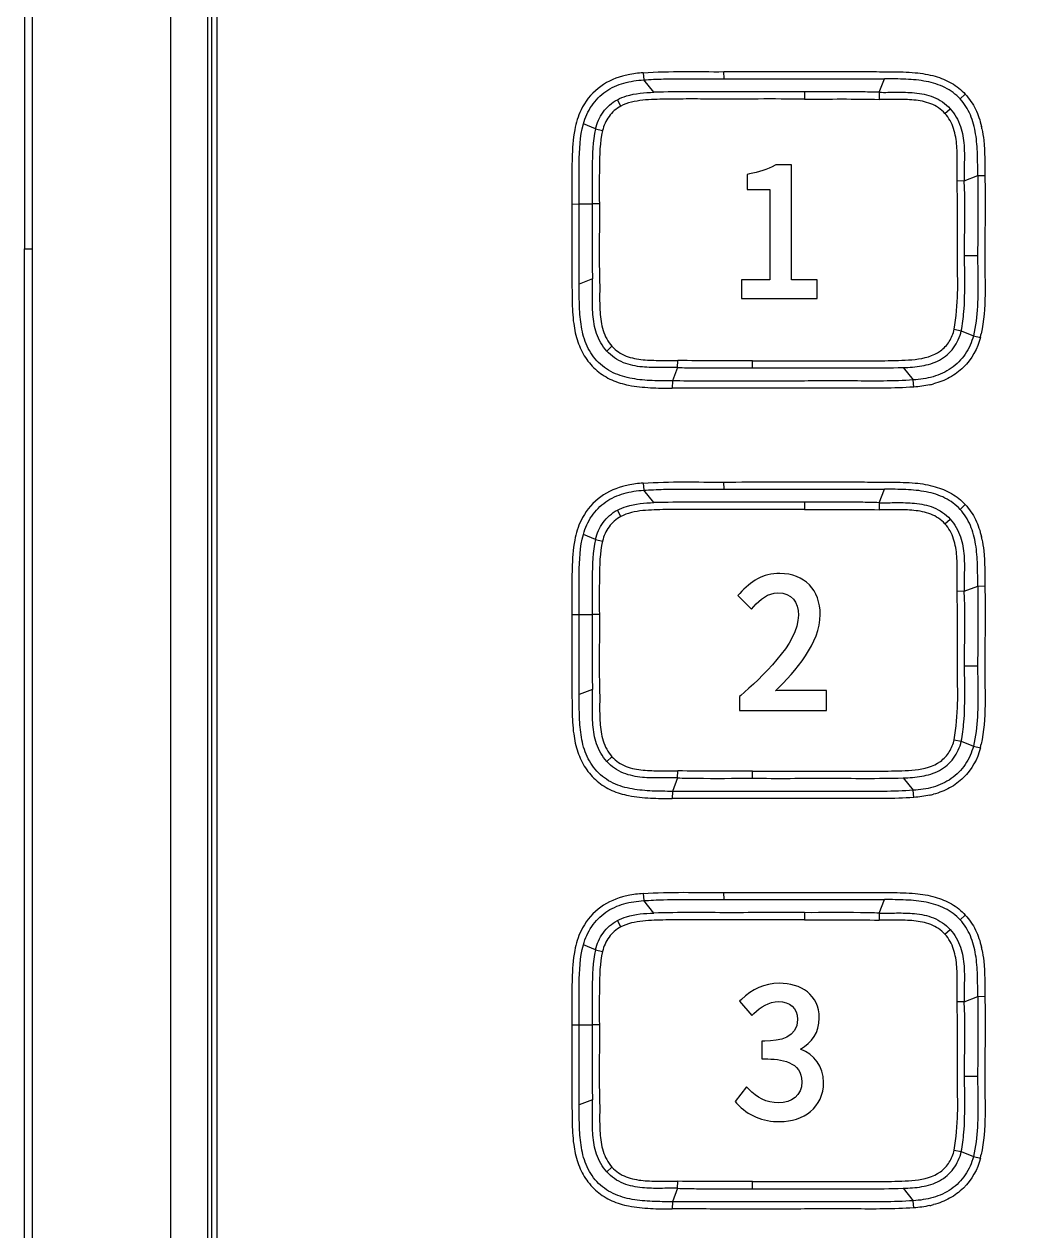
# Model space of a CAD drawing. Header units: millimetres. Extents: x 4086 to 8300, y 123 to 1549.
# Drawn here: x 6763.6 to 6800.09, y 998.39 to 1042.2 of the extents above; entities that cross this region are included whole.
import ezdxf

# ---------------------------------------------------------------- set-up
doc = ezdxf.new("R2010")
doc.units = ezdxf.units.MM
doc.layers.add('00_COMPONENTS', color=7, linetype='Continuous')
doc.layers.add('layer 4', color=7, linetype='Continuous')

msp = doc.modelspace()

# ---------------------------------------------------------------- linework, layer by layer
at = {"layer": '00_COMPONENTS', "color": 7, "linetype": 'Continuous'}
for p, q in [((6770.254, 1073.391), (6770.254, 994.686)), ((6770.404, 994.686), (6770.404, 1073.391)), ((6770.604, 994.686), (6770.604, 1073.391)), ((6763.604, 1034.038), (6763.904, 1034.038))]:
    msp.add_line(p, q, dxfattribs=at)
at = {"layer": '00_COMPONENTS', "linetype": 'Continuous'}
for p, q in [((6786.059, 1040.436), (6786.077, 1040.177)), ((6786.448, 1039.727), (6786.077, 1040.177)), ((6788.992, 1040.215), (6788.991, 1040.475)), ((6794.628, 1039.726), (6794.818, 1040.215)), ((6791.909, 1039.741), (6791.908, 1039.481)), ((6794.628, 1039.726), (6794.622, 1039.47)), ((6785.244, 1039.221), (6785.121, 1039.456)), ((6797.746, 1039.655), (6797.559, 1039.483)), ((6797.01, 1038.957), (6797.2, 1039.127)), ((6784.33, 1038.394), (6783.889, 1038.575)), ((6784.33, 1038.394), (6784.585, 1038.334)), ((6797.711, 1036.509), (6798.201, 1036.7)), ((6798.201, 1036.7), (6798.458, 1036.704)), ((6797.711, 1036.509), (6797.455, 1036.501)), ((6783.472, 1035.67), (6783.732, 1035.671)), ((6783.732, 1035.671), (6784.207, 1035.672)), ((6784.468, 1035.672), (6784.207, 1035.672)), ((6798.195, 1033.79), (6797.721, 1033.789)), ((6784.219, 1032.948), (6783.734, 1032.759)), ((6797.343, 1031.12), (6797.6, 1031.067)), ((6797.6, 1031.067), (6798.04, 1030.886)), ((6784.927, 1030.503), (6784.737, 1030.333)), ((6798.04, 1030.886), (6798.294, 1030.825)), ((6787.308, 1029.734), (6787.118, 1029.245)), ((6787.308, 1029.734), (6787.315, 1029.991)), ((6790.027, 1029.719), (6790.028, 1029.979)), ((6795.488, 1029.733), (6795.859, 1029.284)), ((6787.118, 1029.245), (6787.116, 1028.987)), ((6795.877, 1029.024), (6795.859, 1029.284)), ((6786.059, 1025.536), (6786.077, 1025.277)), ((6786.448, 1024.827), (6786.077, 1025.277)), ((6788.992, 1025.315), (6788.991, 1025.575)), ((6794.628, 1024.826), (6794.818, 1025.315)), ((6791.909, 1024.841), (6791.908, 1024.581)), ((6794.628, 1024.826), (6794.622, 1024.57)), ((6785.244, 1024.321), (6785.121, 1024.556)), ((6797.746, 1024.755), (6797.559, 1024.583)), ((6797.01, 1024.057), (6797.2, 1024.227)), ((6784.33, 1023.494), (6783.889, 1023.675)), ((6784.33, 1023.494), (6784.585, 1023.434)), ((6797.711, 1021.609), (6798.201, 1021.8)), ((6798.201, 1021.8), (6798.458, 1021.804)), ((6797.711, 1021.609), (6797.455, 1021.601)), ((6783.472, 1020.77), (6783.732, 1020.771)), ((6783.732, 1020.771), (6784.207, 1020.772)), ((6784.468, 1020.772), (6784.207, 1020.772)), ((6798.195, 1018.89), (6797.721, 1018.889)), ((6784.219, 1018.048), (6783.734, 1017.858)), ((6797.343, 1016.22), (6797.6, 1016.167)), ((6797.6, 1016.167), (6798.04, 1015.986)), ((6784.927, 1015.603), (6784.737, 1015.433)), ((6798.04, 1015.986), (6798.294, 1015.925)), ((6787.308, 1014.834), (6787.118, 1014.345)), ((6787.308, 1014.834), (6787.315, 1015.09)), ((6790.027, 1014.819), (6790.028, 1015.079)), ((6795.488, 1014.833), (6795.859, 1014.384)), ((6787.118, 1014.345), (6787.116, 1014.087)), ((6795.877, 1014.124), (6795.859, 1014.384)), ((6786.059, 1010.636), (6786.077, 1010.377)), ((6786.448, 1009.927), (6786.077, 1010.377)), ((6788.992, 1010.415), (6788.991, 1010.675)), ((6794.628, 1009.926), (6794.818, 1010.415)), ((6791.909, 1009.941), (6791.908, 1009.681)), ((6794.628, 1009.926), (6794.622, 1009.67)), ((6785.244, 1009.421), (6785.121, 1009.656)), ((6797.746, 1009.855), (6797.559, 1009.683)), ((6797.01, 1009.157), (6797.2, 1009.327)), ((6784.33, 1008.594), (6783.889, 1008.775)), ((6784.33, 1008.594), (6784.585, 1008.534)), ((6797.711, 1006.709), (6798.201, 1006.9)), ((6798.201, 1006.9), (6798.458, 1006.904)), ((6797.711, 1006.709), (6797.455, 1006.701)), ((6783.472, 1005.87), (6783.732, 1005.871)), ((6783.732, 1005.871), (6784.207, 1005.872)), ((6784.468, 1005.872), (6784.207, 1005.872)), ((6798.195, 1003.99), (6797.721, 1003.989)), ((6784.219, 1003.148), (6783.734, 1002.958)), ((6797.343, 1001.32), (6797.6, 1001.267)), ((6797.6, 1001.267), (6798.04, 1001.086)), ((6784.927, 1000.703), (6784.737, 1000.533)), ((6798.04, 1001.086), (6798.294, 1001.025)), ((6787.308, 999.934), (6787.118, 999.445)), ((6787.308, 999.934), (6787.315, 1000.19)), ((6790.027, 999.919), (6790.028, 1000.179)), ((6795.488, 999.933), (6795.859, 999.483)), ((6787.118, 999.445), (6787.116, 999.187)), ((6795.877, 999.224), (6795.859, 999.483))]:
    msp.add_line(p, q, dxfattribs=at)
for centre, radius, start, end in [((6786.172, 1037.223), 3.208, 101.8798, 105.5948), ((6794.846, 1037.678), 3.581, 11.7109, 13.0723), ((6793.545, 1031.978), 4.887, 346.3556, 347.948), ((6795.765, 1032.237), 3.207, 282.4688, 285.0193), ((6786.172, 1022.323), 3.208, 101.8797, 105.5948), ((6794.846, 1022.778), 3.581, 11.7109, 13.0729), ((6793.545, 1017.078), 4.887, 346.3556, 347.9484), ((6795.765, 1017.337), 3.207, 282.4689, 285.0193), ((6786.172, 1007.423), 3.208, 101.8796, 105.5948), ((6794.846, 1007.878), 3.581, 11.7109, 13.0734), ((6793.545, 1002.178), 4.887, 346.3556, 347.9488), ((6795.765, 1002.437), 3.207, 282.469, 285.0193)]:
    msp.add_arc(centre, radius, start, end, dxfattribs=at)
at = {"layer": '00_COMPONENTS', "color": 7, "linetype": 'Continuous'}
for points, knots in [([(6896.534, 1108.165), (6892.435, 1108.165), (6884.238, 1108.165), (6871.943, 1108.165), (6859.647, 1108.165), (6847.352, 1108.165), (6835.056, 1108.165), (6824.81, 1108.165), (6816.613, 1108.165), (6810.465, 1108.165), (6804.317, 1108.164), (6798.171, 1108.165), (6792.02, 1108.161), (6786.898, 1108.153), (6782.805, 1108.082), (6779.737, 1107.911), (6776.694, 1107.469), (6773.751, 1106.452), (6771.78, 1104.717), (6770.687, 1102.984), (6769.89, 1101.088), (6769.318, 1098.576), (6769.05, 1095.513), (6768.976, 1092.443), (6768.943, 1089.371), (6768.919, 1086.296), (6768.904, 1082.193), (6768.904, 1077.068), (6768.904, 1068.872), (6768.904, 1058.629), (6768.904, 1046.334), (6768.904, 1034.038), (6768.904, 1021.743), (6768.904, 1009.448), (6768.904, 999.206), (6768.904, 991.007), (6768.904, 985.882), (6768.919, 981.779), (6768.944, 978.707), (6768.976, 975.635), (6769.051, 972.564), (6769.318, 969.496), (6770.002, 966.488), (6771.385, 963.696), (6773.753, 961.632), (6776.68, 960.609), (6779.725, 960.166), (6782.802, 959.995), (6786.901, 959.924), (6792.022, 959.916), (6798.17, 959.911), (6804.317, 959.912), (6810.465, 959.912), (6816.613, 959.912), (6824.81, 959.912), (6835.056, 959.912), (6847.352, 959.912), (6859.647, 959.912), (6871.943, 959.912), (6884.238, 959.912), (6892.435, 959.912), (6896.534, 959.912)], [0, 0, 0, 0, 0.031258, 0.062515, 0.093773, 0.12503, 0.156288, 0.187546, 0.203174, 0.218804, 0.234431, 0.250064, 0.265681, 0.281339, 0.289127, 0.296905, 0.304752, 0.31255, 0.3203, 0.3242, 0.328112, 0.335929, 0.343723, 0.351535, 0.359344, 0.367155, 0.374992, 0.390635, 0.406242, 0.437497, 0.468755, 0.500012, 0.53127, 0.562527, 0.593784, 0.609382, 0.625053, 0.632872, 0.640675, 0.648485, 0.656303, 0.664103, 0.671927, 0.679731, 0.68745, 0.6952, 0.703045, 0.71088, 0.718683, 0.734311, 0.749937, 0.765568, 0.781197, 0.796825, 0.812455, 0.843712, 0.87497, 0.906227, 0.937485, 0.968742, 1, 1, 1, 1]), ([(6763.904, 1034.038), (6763.905, 1042.562), (6763.902, 1059.61), (6763.902, 1076.658), (6763.927, 1085.182)], [0, 0, 0, 0, 0.5, 1, 1, 1, 1]), ([(6774.717, 955.565), (6773.056, 956.047), (6770.638, 957.162), (6768.008, 959.445), (6766.391, 961.505), (6765.169, 963.821), (6764.125, 967.147), (6763.769, 970.624), (6763.666, 974.093), (6763.619, 977.568), (6763.604, 981.912), (6763.601, 987.125), (6763.602, 992.337), (6763.605, 997.55), (6763.605, 1004.5), (6763.603, 1013.188), (6763.604, 1023.613), (6763.604, 1030.563), (6763.604, 1034.038)], [0, 0, 0, 0, 0.06224, 0.09343, 0.124699, 0.155925, 0.187143, 0.249597, 0.280851, 0.31213, 0.374666, 0.437194, 0.499725, 0.562259, 0.624795, 0.749868, 0.874937, 1, 1, 1, 1]), ([(6775.137, 955.947), (6773.468, 956.386), (6771.023, 957.437), (6768.37, 959.687), (6766.77, 961.758), (6765.597, 964.092), (6764.84, 966.587), (6764.38, 969.147), (6764.043, 972.595), (6763.935, 976.924), (6763.91, 982.115), (6763.906, 987.308), (6763.902, 994.231), (6763.905, 1002.885), (6763.905, 1013.269), (6763.904, 1023.654), (6763.903, 1030.577), (6763.904, 1034.038)], [0, 0, 0, 0, 0.062334, 0.093591, 0.124871, 0.156145, 0.187414, 0.218687, 0.249947, 0.312451, 0.374955, 0.437459, 0.499964, 0.624973, 0.749982, 0.874991, 1, 1, 1, 1])]:
    msp.add_open_spline(points, degree=3, knots=knots, dxfattribs=at)
msp.add_open_spline([(6763.612, 1085.361), (6763.596, 1068.254), (6763.605, 1051.146), (6763.604, 1034.038)], degree=3, dxfattribs=at)
at = {"layer": '00_COMPONENTS', "linetype": 'Continuous'}
for points, knots in [([(6785.31, 1040.312), (6784.99, 1040.223), (6784.37, 1039.929), (6783.948, 1039.382), (6783.804, 1039.083)], [0, 0, 0, 0, 0.500066, 1, 1, 1, 1]), ([(6783.889, 1038.575), (6783.952, 1038.809), (6784.155, 1039.261), (6784.674, 1039.793), (6785.351, 1040.094), (6785.835, 1040.163), (6786.077, 1040.177)], [0, 0, 0, 0, 0.250046, 0.4998, 0.749689, 1, 1, 1, 1]), ([(6786.077, 1040.177), (6786.317, 1040.194), (6787.289, 1040.237), (6788.261, 1040.209), (6788.992, 1040.215)], [0, 0, 0, 0, 0.247573, 1, 1, 1, 1]), ([(6788.991, 1040.475), (6789.569, 1040.478), (6790.726, 1040.478), (6792.172, 1040.477), (6793.329, 1040.478), (6794.196, 1040.478), (6795.063, 1040.471), (6795.642, 1040.464), (6795.93, 1040.438)], [0, 0, 0, 0, 0.250046, 0.500085, 0.625098, 0.750112, 0.87506, 1, 1, 1, 1]), ([(6788.992, 1040.215), (6789.963, 1040.22), (6791.905, 1040.214), (6793.847, 1040.22), (6794.818, 1040.215)], [0, 0, 0, 0, 0.500083, 1, 1, 1, 1]), ([(6797.559, 1039.483), (6797.406, 1039.654), (6797.016, 1039.934), (6796.325, 1040.145), (6795.582, 1040.212), (6795.076, 1040.214), (6794.818, 1040.215)], [0, 0, 0, 0, 0.235807, 0.479624, 0.734548, 1, 1, 1, 1]), ([(6796.655, 1040.306), (6796.86, 1040.246), (6797.261, 1040.085), (6797.604, 1039.815), (6797.746, 1039.655)], [0, 0, 0, 0, 0.500158, 1, 1, 1, 1]), ([(6785.121, 1039.456), (6785.228, 1039.511), (6785.652, 1039.681), (6786.114, 1039.717), (6786.448, 1039.727)], [0, 0, 0, 0, 0.263795, 1, 1, 1, 1]), ([(6791.909, 1039.741), (6791.455, 1039.742), (6790.547, 1039.743), (6789.185, 1039.739), (6787.818, 1039.744), (6786.906, 1039.742), (6786.448, 1039.727)], [0, 0, 0, 0, 0.249318, 0.498716, 0.74843, 1, 1, 1, 1]), ([(6794.628, 1039.726), (6794.4, 1039.733), (6793.494, 1039.75), (6792.588, 1039.739), (6791.909, 1039.741)], [0, 0, 0, 0, 0.250955, 1, 1, 1, 1]), ([(6794.628, 1039.726), (6794.836, 1039.721), (6795.262, 1039.734), (6795.922, 1039.724), (6796.617, 1039.593), (6797.037, 1039.314), (6797.2, 1039.127)], [0, 0, 0, 0, 0.229192, 0.469951, 0.726671, 1, 1, 1, 1]), ([(6784.33, 1038.394), (6784.382, 1038.611), (6784.571, 1039.035), (6784.921, 1039.347), (6785.121, 1039.456)], [0, 0, 0, 0, 0.494632, 1, 1, 1, 1]), ([(6791.908, 1039.481), (6791.35, 1039.482), (6790.233, 1039.484), (6788.837, 1039.478), (6787.718, 1039.485), (6787.019, 1039.479), (6786.46, 1039.466), (6785.908, 1039.438), (6785.489, 1039.349), (6785.244, 1039.221)], [0, 0, 0, 0, 0.250132, 0.500506, 0.625898, 0.751283, 0.813978, 0.876227, 1, 1, 1, 1]), ([(6797.01, 1038.957), (6796.873, 1039.114), (6796.505, 1039.351), (6795.881, 1039.46), (6795.252, 1039.472), (6794.832, 1039.464), (6794.622, 1039.47)], [0, 0, 0, 0, 0.248543, 0.498563, 0.74916, 1, 1, 1, 1]), ([(6798.201, 1036.7), (6798.197, 1036.958), (6798.198, 1037.464), (6798.147, 1038.208), (6797.968, 1038.907), (6797.716, 1039.316), (6797.559, 1039.483)], [0, 0, 0, 0, 0.265185, 0.519751, 0.763747, 1, 1, 1, 1]), ([(6797.746, 1039.655), (6797.897, 1039.495), (6798.145, 1039.123), (6798.284, 1038.702), (6798.334, 1038.488)], [0, 0, 0, 0, 0.499729, 1, 1, 1, 1]), ([(6785.244, 1039.221), (6785.077, 1039.134), (6784.786, 1038.872), (6784.627, 1038.518), (6784.585, 1038.334)], [0, 0, 0, 0, 0.499196, 1, 1, 1, 1]), ([(6797.455, 1036.501), (6797.448, 1036.714), (6797.456, 1037.14), (6797.453, 1037.778), (6797.361, 1038.414), (6797.152, 1038.801), (6797.01, 1038.957)], [0, 0, 0, 0, 0.250634, 0.501106, 0.75111, 1, 1, 1, 1]), ([(6797.2, 1039.127), (6797.366, 1038.945), (6797.608, 1038.51), (6797.751, 1037.603), (6797.697, 1036.939), (6797.711, 1036.509)], [0, 0, 0, 0, 0.271118, 0.527696, 1, 1, 1, 1]), ([(6783.732, 1035.671), (6783.731, 1036.167), (6783.725, 1037.133), (6783.764, 1038.117), (6783.889, 1038.575)], [0, 0, 0, 0, 0.510588, 1, 1, 1, 1]), ([(6784.33, 1038.394), (6784.228, 1037.942), (6784.202, 1037.024), (6784.206, 1036.118), (6784.207, 1035.672)], [0, 0, 0, 0, 0.509358, 1, 1, 1, 1]), ([(6798.353, 1038.405), (6798.381, 1038.266), (6798.464, 1037.701), (6798.45, 1037.131), (6798.458, 1036.704)], [0, 0, 0, 0, 0.250157, 1, 1, 1, 1]), ([(6784.585, 1038.334), (6784.485, 1037.902), (6784.464, 1037.003), (6784.466, 1036.117), (6784.468, 1035.672)], [0, 0, 0, 0, 0.499528, 1, 1, 1, 1]), ([(6783.48, 1037.331), (6783.472, 1037.054), (6783.469, 1036.501), (6783.469, 1035.947), (6783.472, 1035.67)], [0, 0, 0, 0, 0.499969, 1, 1, 1, 1]), ([(6798.201, 1036.7), (6798.204, 1036.458), (6798.209, 1035.488), (6798.198, 1034.518), (6798.195, 1033.79)], [0, 0, 0, 0, 0.249348, 1, 1, 1, 1]), ([(6798.458, 1036.704), (6798.466, 1036.223), (6798.466, 1035.501), (6798.461, 1034.538), (6798.453, 1033.817), (6798.461, 1033.098), (6798.473, 1032.144), (6798.424, 1031.424), (6798.324, 1030.957)], [0, 0, 0, 0, 0.251029, 0.376547, 0.502076, 0.626684, 0.751243, 1, 1, 1, 1]), ([(6797.343, 1031.12), (6797.415, 1031.563), (6797.48, 1032.236), (6797.47, 1033.134), (6797.455, 1034.032), (6797.471, 1035.154), (6797.459, 1036.052), (6797.455, 1036.501)], [0, 0, 0, 0, 0.249944, 0.374942, 0.499986, 0.749989, 1, 1, 1, 1]), ([(6797.721, 1033.789), (6797.721, 1034.014), (6797.727, 1034.921), (6797.737, 1035.828), (6797.711, 1036.509)], [0, 0, 0, 0, 0.248637, 1, 1, 1, 1]), ([(6783.472, 1035.67), (6783.472, 1035.38), (6783.475, 1034.216), (6783.464, 1033.053), (6783.482, 1032.18)], [0, 0, 0, 0, 0.250005, 1, 1, 1, 1]), ([(6783.734, 1032.759), (6783.728, 1033.243), (6783.733, 1034.214), (6783.733, 1035.185), (6783.732, 1035.671)], [0, 0, 0, 0, 0.498945, 1, 1, 1, 1]), ([(6784.207, 1035.672), (6784.208, 1035.22), (6784.21, 1034.541), (6784.202, 1033.633), (6784.212, 1033.177), (6784.219, 1032.948)], [0, 0, 0, 0, 0.497996, 0.747895, 1, 1, 1, 1]), ([(6784.468, 1035.672), (6784.468, 1035.239), (6784.469, 1034.588), (6784.464, 1033.721), (6784.469, 1033.177), (6784.483, 1032.739), (6784.478, 1032.295), (6784.478, 1031.739), (6784.565, 1031.074), (6784.779, 1030.667), (6784.927, 1030.503)], [0, 0, 0, 0, 0.247168, 0.370755, 0.494344, 0.557186, 0.620652, 0.747468, 0.87406, 1, 1, 1, 1]), ([(6797.6, 1031.067), (6797.645, 1031.296), (6797.764, 1032.2), (6797.722, 1033.112), (6797.721, 1033.789)], [0, 0, 0, 0, 0.256256, 1, 1, 1, 1]), ([(6798.195, 1033.79), (6798.194, 1033.54), (6798.209, 1032.573), (6798.214, 1031.585), (6798.04, 1030.886)], [0, 0, 0, 0, 0.257349, 1, 1, 1, 1]), ([(6787.118, 1029.245), (6786.875, 1029.246), (6786.388, 1029.248), (6785.66, 1029.309), (6784.948, 1029.506), (6784.34, 1029.945), (6783.953, 1030.583), (6783.782, 1031.299), (6783.738, 1032.029), (6783.737, 1032.515), (6783.734, 1032.759)], [0, 0, 0, 0, 0.12503, 0.250048, 0.375049, 0.499992, 0.624947, 0.749944, 0.874975, 1, 1, 1, 1]), ([(6784.737, 1030.333), (6784.571, 1030.515), (6784.33, 1030.949), (6784.218, 1031.646), (6784.215, 1032.309), (6784.226, 1032.739), (6784.219, 1032.948)], [0, 0, 0, 0, 0.270836, 0.527317, 0.769329, 1, 1, 1, 1]), ([(6790.028, 1029.979), (6790.356, 1029.979), (6791.011, 1029.978), (6791.994, 1029.978), (6792.979, 1029.982), (6793.964, 1029.976), (6794.785, 1029.978), (6795.442, 1029.993), (6796.085, 1030.024), (6796.748, 1030.185), (6797.19, 1030.666), (6797.311, 1030.965), (6797.343, 1031.12)], [0, 0, 0, 0, 0.125838, 0.251673, 0.377576, 0.503746, 0.629905, 0.692995, 0.755636, 0.878906, 0.939425, 1, 1, 1, 1]), ([(6795.488, 1029.733), (6795.715, 1029.74), (6796.167, 1029.768), (6796.833, 1029.96), (6797.364, 1030.418), (6797.552, 1030.846), (6797.6, 1031.067)], [0, 0, 0, 0, 0.250549, 0.500728, 0.750234, 1, 1, 1, 1]), ([(6783.688, 1030.667), (6783.756, 1030.467), (6783.939, 1030.078), (6784.365, 1029.594), (6784.913, 1029.255), (6785.324, 1029.134), (6785.532, 1029.092)], [0, 0, 0, 0, 0.250017, 0.49998, 0.749944, 1, 1, 1, 1]), ([(6784.927, 1030.503), (6785.064, 1030.346), (6785.431, 1030.109), (6786.056, 1030), (6786.685, 1029.988), (6787.105, 1029.996), (6787.315, 1029.991)], [0, 0, 0, 0, 0.248531, 0.498556, 0.749156, 1, 1, 1, 1]), ([(6798.04, 1030.886), (6797.984, 1030.651), (6797.781, 1030.198), (6797.262, 1029.668), (6796.585, 1029.366), (6796.101, 1029.297), (6795.859, 1029.284)], [0, 0, 0, 0, 0.249979, 0.499742, 0.749665, 1, 1, 1, 1]), ([(6798.294, 1030.825), (6798.197, 1030.423), (6797.869, 1029.844), (6797.194, 1029.345), (6796.798, 1029.194), (6796.596, 1029.14)], [0, 0, 0, 0, 0.497575, 0.748657, 1, 1, 1, 1]), ([(6787.308, 1029.734), (6787.1, 1029.739), (6786.674, 1029.726), (6786.014, 1029.736), (6785.319, 1029.867), (6784.899, 1030.146), (6784.737, 1030.333)], [0, 0, 0, 0, 0.229171, 0.469893, 0.72658, 1, 1, 1, 1]), ([(6787.308, 1029.734), (6787.536, 1029.727), (6788.442, 1029.71), (6789.348, 1029.721), (6790.027, 1029.719)], [0, 0, 0, 0, 0.250944, 1, 1, 1, 1]), ([(6790.027, 1029.719), (6790.481, 1029.719), (6791.389, 1029.717), (6792.751, 1029.721), (6794.118, 1029.716), (6795.03, 1029.718), (6795.488, 1029.733)], [0, 0, 0, 0, 0.249315, 0.498717, 0.748433, 1, 1, 1, 1]), ([(6795.859, 1029.284), (6795.139, 1029.231), (6793.685, 1029.252), (6791.502, 1029.24), (6789.31, 1029.244), (6787.848, 1029.242), (6787.118, 1029.245)], [0, 0, 0, 0, 0.247593, 0.498354, 0.749333, 1, 1, 1, 1]), ([(6785.532, 1029.092), (6785.792, 1029.04), (6786.321, 1028.992), (6786.851, 1028.982), (6787.116, 1028.987)], [0, 0, 0, 0, 0.499985, 1, 1, 1, 1]), ([(6795.877, 1029.024), (6795.151, 1028.973), (6793.691, 1028.989), (6791.502, 1028.979), (6789.309, 1028.983), (6787.847, 1028.981), (6787.116, 1028.987)], [0, 0, 0, 0, 0.249272, 0.499277, 0.749641, 1, 1, 1, 1]), ([(6785.31, 1025.412), (6784.99, 1025.323), (6784.37, 1025.029), (6783.948, 1024.482), (6783.804, 1024.183)], [0, 0, 0, 0, 0.500066, 1, 1, 1, 1]), ([(6783.889, 1023.675), (6783.952, 1023.909), (6784.155, 1024.36), (6784.674, 1024.893), (6785.351, 1025.194), (6785.835, 1025.263), (6786.077, 1025.277)], [0, 0, 0, 0, 0.250046, 0.4998, 0.749689, 1, 1, 1, 1]), ([(6786.077, 1025.277), (6786.317, 1025.294), (6787.289, 1025.337), (6788.261, 1025.309), (6788.992, 1025.315)], [0, 0, 0, 0, 0.247573, 1, 1, 1, 1]), ([(6788.991, 1025.575), (6789.569, 1025.578), (6790.726, 1025.578), (6792.172, 1025.577), (6793.329, 1025.578), (6794.196, 1025.578), (6795.063, 1025.571), (6795.642, 1025.564), (6795.93, 1025.538)], [0, 0, 0, 0, 0.250046, 0.500085, 0.625098, 0.750112, 0.87506, 1, 1, 1, 1]), ([(6788.992, 1025.315), (6789.963, 1025.32), (6791.905, 1025.314), (6793.847, 1025.32), (6794.818, 1025.315)], [0, 0, 0, 0, 0.500083, 1, 1, 1, 1]), ([(6797.559, 1024.583), (6797.406, 1024.754), (6797.016, 1025.034), (6796.325, 1025.245), (6795.582, 1025.312), (6795.076, 1025.314), (6794.818, 1025.315)], [0, 0, 0, 0, 0.235807, 0.479624, 0.734548, 1, 1, 1, 1]), ([(6796.655, 1025.406), (6796.86, 1025.346), (6797.261, 1025.185), (6797.604, 1024.915), (6797.746, 1024.755)], [0, 0, 0, 0, 0.500158, 1, 1, 1, 1]), ([(6785.121, 1024.556), (6785.228, 1024.611), (6785.652, 1024.781), (6786.114, 1024.817), (6786.448, 1024.827)], [0, 0, 0, 0, 0.263795, 1, 1, 1, 1]), ([(6791.909, 1024.841), (6791.455, 1024.842), (6790.547, 1024.843), (6789.185, 1024.839), (6787.818, 1024.844), (6786.906, 1024.842), (6786.448, 1024.827)], [0, 0, 0, 0, 0.249318, 0.498716, 0.74843, 1, 1, 1, 1]), ([(6794.628, 1024.826), (6794.4, 1024.833), (6793.494, 1024.85), (6792.588, 1024.839), (6791.909, 1024.841)], [0, 0, 0, 0, 0.250955, 1, 1, 1, 1]), ([(6794.628, 1024.826), (6794.836, 1024.821), (6795.262, 1024.834), (6795.922, 1024.824), (6796.617, 1024.693), (6797.037, 1024.414), (6797.2, 1024.227)], [0, 0, 0, 0, 0.229192, 0.469951, 0.726671, 1, 1, 1, 1]), ([(6784.33, 1023.494), (6784.382, 1023.711), (6784.571, 1024.134), (6784.921, 1024.447), (6785.121, 1024.556)], [0, 0, 0, 0, 0.494632, 1, 1, 1, 1]), ([(6791.908, 1024.581), (6791.35, 1024.582), (6790.233, 1024.584), (6788.837, 1024.578), (6787.718, 1024.585), (6787.019, 1024.579), (6786.46, 1024.566), (6785.908, 1024.538), (6785.489, 1024.449), (6785.244, 1024.321)], [0, 0, 0, 0, 0.250132, 0.500506, 0.625898, 0.751283, 0.813978, 0.876227, 1, 1, 1, 1]), ([(6797.01, 1024.057), (6796.873, 1024.214), (6796.505, 1024.451), (6795.881, 1024.56), (6795.252, 1024.572), (6794.832, 1024.564), (6794.622, 1024.57)], [0, 0, 0, 0, 0.248543, 0.498563, 0.74916, 1, 1, 1, 1]), ([(6798.201, 1021.8), (6798.197, 1022.058), (6798.198, 1022.564), (6798.147, 1023.308), (6797.968, 1024.007), (6797.716, 1024.415), (6797.559, 1024.583)], [0, 0, 0, 0, 0.265185, 0.519751, 0.763747, 1, 1, 1, 1]), ([(6797.746, 1024.755), (6797.897, 1024.595), (6798.145, 1024.223), (6798.284, 1023.802), (6798.334, 1023.588)], [0, 0, 0, 0, 0.499729, 1, 1, 1, 1]), ([(6785.244, 1024.321), (6785.077, 1024.234), (6784.786, 1023.972), (6784.627, 1023.618), (6784.585, 1023.434)], [0, 0, 0, 0, 0.499196, 1, 1, 1, 1]), ([(6797.455, 1021.601), (6797.448, 1021.814), (6797.456, 1022.24), (6797.453, 1022.878), (6797.361, 1023.514), (6797.152, 1023.901), (6797.01, 1024.057)], [0, 0, 0, 0, 0.250634, 0.501106, 0.75111, 1, 1, 1, 1]), ([(6797.2, 1024.227), (6797.366, 1024.045), (6797.608, 1023.61), (6797.751, 1022.703), (6797.697, 1022.039), (6797.711, 1021.609)], [0, 0, 0, 0, 0.271118, 0.527696, 1, 1, 1, 1]), ([(6783.732, 1020.771), (6783.731, 1021.267), (6783.725, 1022.233), (6783.764, 1023.217), (6783.889, 1023.675)], [0, 0, 0, 0, 0.510588, 1, 1, 1, 1]), ([(6784.33, 1023.494), (6784.228, 1023.042), (6784.202, 1022.124), (6784.206, 1021.218), (6784.207, 1020.772)], [0, 0, 0, 0, 0.509358, 1, 1, 1, 1]), ([(6798.353, 1023.505), (6798.381, 1023.366), (6798.464, 1022.801), (6798.45, 1022.231), (6798.458, 1021.804)], [0, 0, 0, 0, 0.250157, 1, 1, 1, 1]), ([(6784.585, 1023.434), (6784.485, 1023.002), (6784.464, 1022.103), (6784.466, 1021.217), (6784.468, 1020.772)], [0, 0, 0, 0, 0.499528, 1, 1, 1, 1]), ([(6783.48, 1022.431), (6783.472, 1022.154), (6783.469, 1021.601), (6783.469, 1021.047), (6783.472, 1020.77)], [0, 0, 0, 0, 0.499969, 1, 1, 1, 1]), ([(6798.201, 1021.8), (6798.204, 1021.558), (6798.209, 1020.588), (6798.198, 1019.618), (6798.195, 1018.89)], [0, 0, 0, 0, 0.249348, 1, 1, 1, 1]), ([(6798.458, 1021.804), (6798.466, 1021.323), (6798.466, 1020.601), (6798.461, 1019.638), (6798.453, 1018.917), (6798.461, 1018.198), (6798.473, 1017.244), (6798.424, 1016.524), (6798.324, 1016.057)], [0, 0, 0, 0, 0.251029, 0.376547, 0.502076, 0.626684, 0.751243, 1, 1, 1, 1]), ([(6797.343, 1016.22), (6797.415, 1016.663), (6797.48, 1017.336), (6797.47, 1018.234), (6797.455, 1019.132), (6797.471, 1020.254), (6797.459, 1021.152), (6797.455, 1021.601)], [0, 0, 0, 0, 0.249944, 0.374942, 0.499986, 0.749989, 1, 1, 1, 1]), ([(6797.721, 1018.889), (6797.721, 1019.114), (6797.727, 1020.021), (6797.737, 1020.928), (6797.711, 1021.609)], [0, 0, 0, 0, 0.248637, 1, 1, 1, 1]), ([(6783.472, 1020.77), (6783.472, 1020.48), (6783.475, 1019.316), (6783.464, 1018.153), (6783.482, 1017.28)], [0, 0, 0, 0, 0.250005, 1, 1, 1, 1]), ([(6783.734, 1017.858), (6783.728, 1018.343), (6783.733, 1019.314), (6783.733, 1020.285), (6783.732, 1020.771)], [0, 0, 0, 0, 0.498945, 1, 1, 1, 1]), ([(6784.207, 1020.772), (6784.208, 1020.32), (6784.21, 1019.641), (6784.202, 1018.733), (6784.212, 1018.277), (6784.219, 1018.048)], [0, 0, 0, 0, 0.497996, 0.747895, 1, 1, 1, 1]), ([(6784.468, 1020.772), (6784.468, 1020.339), (6784.469, 1019.688), (6784.464, 1018.821), (6784.469, 1018.277), (6784.483, 1017.839), (6784.478, 1017.395), (6784.478, 1016.839), (6784.565, 1016.174), (6784.779, 1015.767), (6784.927, 1015.603)], [0, 0, 0, 0, 0.247168, 0.370755, 0.494344, 0.557186, 0.620652, 0.747468, 0.87406, 1, 1, 1, 1]), ([(6797.6, 1016.167), (6797.645, 1016.396), (6797.764, 1017.3), (6797.722, 1018.212), (6797.721, 1018.889)], [0, 0, 0, 0, 0.256256, 1, 1, 1, 1]), ([(6798.195, 1018.89), (6798.194, 1018.64), (6798.209, 1017.673), (6798.214, 1016.685), (6798.04, 1015.986)], [0, 0, 0, 0, 0.257349, 1, 1, 1, 1]), ([(6787.118, 1014.345), (6786.875, 1014.346), (6786.388, 1014.348), (6785.66, 1014.409), (6784.948, 1014.606), (6784.34, 1015.045), (6783.953, 1015.683), (6783.782, 1016.399), (6783.738, 1017.129), (6783.737, 1017.615), (6783.734, 1017.858)], [0, 0, 0, 0, 0.12503, 0.250048, 0.375049, 0.499992, 0.624947, 0.749944, 0.874975, 1, 1, 1, 1]), ([(6784.737, 1015.433), (6784.571, 1015.615), (6784.33, 1016.049), (6784.218, 1016.746), (6784.215, 1017.409), (6784.226, 1017.839), (6784.219, 1018.048)], [0, 0, 0, 0, 0.270836, 0.527317, 0.769329, 1, 1, 1, 1]), ([(6790.028, 1015.079), (6790.356, 1015.079), (6791.011, 1015.078), (6791.994, 1015.078), (6792.979, 1015.082), (6793.964, 1015.076), (6794.785, 1015.078), (6795.442, 1015.093), (6796.085, 1015.124), (6796.748, 1015.285), (6797.19, 1015.766), (6797.311, 1016.065), (6797.343, 1016.22)], [0, 0, 0, 0, 0.125838, 0.251673, 0.377576, 0.503746, 0.629905, 0.692995, 0.755636, 0.878906, 0.939425, 1, 1, 1, 1]), ([(6795.488, 1014.833), (6795.715, 1014.84), (6796.167, 1014.868), (6796.833, 1015.06), (6797.364, 1015.518), (6797.552, 1015.946), (6797.6, 1016.167)], [0, 0, 0, 0, 0.250549, 0.500728, 0.750234, 1, 1, 1, 1]), ([(6783.688, 1015.767), (6783.756, 1015.567), (6783.939, 1015.178), (6784.365, 1014.694), (6784.913, 1014.355), (6785.324, 1014.234), (6785.532, 1014.192)], [0, 0, 0, 0, 0.250017, 0.49998, 0.749944, 1, 1, 1, 1]), ([(6784.927, 1015.603), (6785.064, 1015.446), (6785.431, 1015.209), (6786.056, 1015.1), (6786.685, 1015.088), (6787.105, 1015.096), (6787.315, 1015.09)], [0, 0, 0, 0, 0.248531, 0.498556, 0.749156, 1, 1, 1, 1]), ([(6798.04, 1015.986), (6797.984, 1015.751), (6797.781, 1015.298), (6797.262, 1014.768), (6796.585, 1014.466), (6796.101, 1014.397), (6795.859, 1014.384)], [0, 0, 0, 0, 0.249979, 0.499742, 0.749665, 1, 1, 1, 1]), ([(6798.294, 1015.925), (6798.197, 1015.522), (6797.869, 1014.944), (6797.194, 1014.445), (6796.798, 1014.294), (6796.596, 1014.24)], [0, 0, 0, 0, 0.497575, 0.748657, 1, 1, 1, 1]), ([(6787.308, 1014.834), (6787.1, 1014.839), (6786.674, 1014.826), (6786.014, 1014.836), (6785.319, 1014.967), (6784.899, 1015.246), (6784.737, 1015.433)], [0, 0, 0, 0, 0.229171, 0.469893, 0.72658, 1, 1, 1, 1]), ([(6787.308, 1014.834), (6787.536, 1014.827), (6788.442, 1014.81), (6789.348, 1014.821), (6790.027, 1014.819)], [0, 0, 0, 0, 0.250944, 1, 1, 1, 1]), ([(6790.027, 1014.819), (6790.481, 1014.818), (6791.389, 1014.817), (6792.751, 1014.821), (6794.118, 1014.816), (6795.03, 1014.818), (6795.488, 1014.833)], [0, 0, 0, 0, 0.249315, 0.498717, 0.748433, 1, 1, 1, 1]), ([(6795.859, 1014.383), (6795.139, 1014.331), (6793.685, 1014.352), (6791.502, 1014.34), (6789.31, 1014.344), (6787.848, 1014.342), (6787.118, 1014.345)], [0, 0, 0, 0, 0.247593, 0.498354, 0.749333, 1, 1, 1, 1]), ([(6785.532, 1014.192), (6785.792, 1014.14), (6786.321, 1014.092), (6786.851, 1014.082), (6787.116, 1014.087)], [0, 0, 0, 0, 0.499985, 1, 1, 1, 1]), ([(6795.877, 1014.124), (6795.151, 1014.073), (6793.691, 1014.089), (6791.502, 1014.079), (6789.309, 1014.083), (6787.847, 1014.081), (6787.116, 1014.087)], [0, 0, 0, 0, 0.249272, 0.499277, 0.749641, 1, 1, 1, 1]), ([(6785.31, 1010.512), (6784.99, 1010.423), (6784.37, 1010.128), (6783.948, 1009.582), (6783.804, 1009.283)], [0, 0, 0, 0, 0.500066, 1, 1, 1, 1]), ([(6783.889, 1008.775), (6783.952, 1009.009), (6784.155, 1009.46), (6784.674, 1009.993), (6785.351, 1010.294), (6785.835, 1010.363), (6786.077, 1010.377)], [0, 0, 0, 0, 0.250046, 0.4998, 0.749689, 1, 1, 1, 1]), ([(6786.077, 1010.377), (6786.317, 1010.394), (6787.289, 1010.437), (6788.261, 1010.409), (6788.992, 1010.415)], [0, 0, 0, 0, 0.247573, 1, 1, 1, 1]), ([(6788.991, 1010.675), (6789.569, 1010.678), (6790.726, 1010.678), (6792.172, 1010.677), (6793.329, 1010.678), (6794.196, 1010.678), (6795.063, 1010.671), (6795.642, 1010.664), (6795.93, 1010.638)], [0, 0, 0, 0, 0.250046, 0.500085, 0.625098, 0.750112, 0.87506, 1, 1, 1, 1]), ([(6788.992, 1010.415), (6789.963, 1010.42), (6791.905, 1010.414), (6793.847, 1010.42), (6794.818, 1010.415)], [0, 0, 0, 0, 0.500083, 1, 1, 1, 1]), ([(6797.559, 1009.683), (6797.406, 1009.854), (6797.016, 1010.134), (6796.325, 1010.345), (6795.582, 1010.412), (6795.076, 1010.414), (6794.818, 1010.415)], [0, 0, 0, 0, 0.235807, 0.479624, 0.734548, 1, 1, 1, 1]), ([(6796.655, 1010.506), (6796.86, 1010.446), (6797.261, 1010.285), (6797.604, 1010.015), (6797.746, 1009.855)], [0, 0, 0, 0, 0.500158, 1, 1, 1, 1]), ([(6785.121, 1009.656), (6785.228, 1009.711), (6785.652, 1009.881), (6786.114, 1009.917), (6786.448, 1009.927)], [0, 0, 0, 0, 0.263795, 1, 1, 1, 1]), ([(6791.909, 1009.941), (6791.455, 1009.942), (6790.547, 1009.943), (6789.185, 1009.939), (6787.818, 1009.944), (6786.906, 1009.942), (6786.448, 1009.927)], [0, 0, 0, 0, 0.249318, 0.498716, 0.74843, 1, 1, 1, 1]), ([(6794.628, 1009.926), (6794.4, 1009.933), (6793.494, 1009.95), (6792.588, 1009.939), (6791.909, 1009.941)], [0, 0, 0, 0, 0.250955, 1, 1, 1, 1]), ([(6794.628, 1009.926), (6794.836, 1009.921), (6795.262, 1009.934), (6795.922, 1009.924), (6796.617, 1009.793), (6797.037, 1009.514), (6797.2, 1009.327)], [0, 0, 0, 0, 0.229192, 0.469951, 0.726671, 1, 1, 1, 1]), ([(6784.33, 1008.594), (6784.382, 1008.811), (6784.571, 1009.234), (6784.921, 1009.547), (6785.121, 1009.656)], [0, 0, 0, 0, 0.494632, 1, 1, 1, 1]), ([(6791.908, 1009.681), (6791.35, 1009.682), (6790.233, 1009.684), (6788.837, 1009.678), (6787.718, 1009.685), (6787.019, 1009.679), (6786.46, 1009.666), (6785.908, 1009.638), (6785.489, 1009.549), (6785.244, 1009.421)], [0, 0, 0, 0, 0.250132, 0.500506, 0.625898, 0.751283, 0.813978, 0.876227, 1, 1, 1, 1]), ([(6797.01, 1009.157), (6796.873, 1009.314), (6796.505, 1009.551), (6795.881, 1009.66), (6795.252, 1009.672), (6794.832, 1009.664), (6794.622, 1009.67)], [0, 0, 0, 0, 0.248543, 0.498563, 0.74916, 1, 1, 1, 1]), ([(6798.201, 1006.9), (6798.197, 1007.158), (6798.198, 1007.664), (6798.147, 1008.408), (6797.968, 1009.107), (6797.716, 1009.515), (6797.559, 1009.683)], [0, 0, 0, 0, 0.265185, 0.519751, 0.763747, 1, 1, 1, 1]), ([(6797.746, 1009.855), (6797.897, 1009.695), (6798.145, 1009.323), (6798.284, 1008.902), (6798.334, 1008.688)], [0, 0, 0, 0, 0.499729, 1, 1, 1, 1]), ([(6785.244, 1009.421), (6785.077, 1009.334), (6784.786, 1009.072), (6784.627, 1008.718), (6784.585, 1008.534)], [0, 0, 0, 0, 0.499196, 1, 1, 1, 1]), ([(6797.455, 1006.701), (6797.448, 1006.914), (6797.456, 1007.34), (6797.453, 1007.978), (6797.361, 1008.614), (6797.152, 1009.001), (6797.01, 1009.157)], [0, 0, 0, 0, 0.250634, 0.501106, 0.75111, 1, 1, 1, 1]), ([(6797.2, 1009.327), (6797.366, 1009.145), (6797.608, 1008.71), (6797.751, 1007.803), (6797.697, 1007.139), (6797.711, 1006.709)], [0, 0, 0, 0, 0.271118, 0.527696, 1, 1, 1, 1]), ([(6783.732, 1005.871), (6783.731, 1006.367), (6783.725, 1007.333), (6783.764, 1008.317), (6783.889, 1008.775)], [0, 0, 0, 0, 0.510588, 1, 1, 1, 1]), ([(6784.33, 1008.594), (6784.228, 1008.142), (6784.202, 1007.224), (6784.206, 1006.318), (6784.207, 1005.872)], [0, 0, 0, 0, 0.509358, 1, 1, 1, 1]), ([(6798.353, 1008.605), (6798.381, 1008.465), (6798.464, 1007.901), (6798.45, 1007.331), (6798.458, 1006.904)], [0, 0, 0, 0, 0.250157, 1, 1, 1, 1]), ([(6784.585, 1008.534), (6784.485, 1008.102), (6784.464, 1007.203), (6784.466, 1006.317), (6784.468, 1005.872)], [0, 0, 0, 0, 0.499528, 1, 1, 1, 1]), ([(6783.48, 1007.531), (6783.472, 1007.254), (6783.469, 1006.701), (6783.469, 1006.147), (6783.472, 1005.87)], [0, 0, 0, 0, 0.499969, 1, 1, 1, 1]), ([(6798.201, 1006.9), (6798.204, 1006.658), (6798.209, 1005.688), (6798.198, 1004.718), (6798.195, 1003.99)], [0, 0, 0, 0, 0.249348, 1, 1, 1, 1]), ([(6798.458, 1006.904), (6798.466, 1006.423), (6798.466, 1005.701), (6798.461, 1004.738), (6798.453, 1004.017), (6798.461, 1003.298), (6798.473, 1002.344), (6798.424, 1001.624), (6798.324, 1001.157)], [0, 0, 0, 0, 0.251029, 0.376547, 0.502076, 0.626684, 0.751243, 1, 1, 1, 1]), ([(6797.343, 1001.32), (6797.415, 1001.763), (6797.48, 1002.436), (6797.47, 1003.334), (6797.455, 1004.232), (6797.471, 1005.354), (6797.459, 1006.252), (6797.455, 1006.701)], [0, 0, 0, 0, 0.249944, 0.374942, 0.499986, 0.749989, 1, 1, 1, 1]), ([(6797.721, 1003.989), (6797.721, 1004.214), (6797.727, 1005.121), (6797.737, 1006.028), (6797.711, 1006.709)], [0, 0, 0, 0, 0.248637, 1, 1, 1, 1]), ([(6783.472, 1005.87), (6783.472, 1005.579), (6783.475, 1004.416), (6783.464, 1003.252), (6783.482, 1002.38)], [0, 0, 0, 0, 0.250005, 1, 1, 1, 1]), ([(6783.734, 1002.958), (6783.728, 1003.443), (6783.733, 1004.414), (6783.733, 1005.385), (6783.732, 1005.871)], [0, 0, 0, 0, 0.498945, 1, 1, 1, 1]), ([(6784.207, 1005.872), (6784.208, 1005.42), (6784.21, 1004.741), (6784.202, 1003.833), (6784.212, 1003.377), (6784.219, 1003.148)], [0, 0, 0, 0, 0.497996, 0.747895, 1, 1, 1, 1]), ([(6784.468, 1005.872), (6784.468, 1005.439), (6784.469, 1004.788), (6784.464, 1003.921), (6784.469, 1003.377), (6784.483, 1002.939), (6784.478, 1002.495), (6784.478, 1001.939), (6784.565, 1001.274), (6784.779, 1000.866), (6784.927, 1000.703)], [0, 0, 0, 0, 0.247168, 0.370755, 0.494344, 0.557186, 0.620652, 0.747468, 0.87406, 1, 1, 1, 1]), ([(6797.6, 1001.267), (6797.645, 1001.496), (6797.764, 1002.4), (6797.722, 1003.312), (6797.721, 1003.989)], [0, 0, 0, 0, 0.256256, 1, 1, 1, 1]), ([(6798.195, 1003.99), (6798.194, 1003.74), (6798.209, 1002.773), (6798.214, 1001.785), (6798.04, 1001.086)], [0, 0, 0, 0, 0.257349, 1, 1, 1, 1]), ([(6787.118, 999.445), (6786.875, 999.446), (6786.388, 999.448), (6785.66, 999.509), (6784.948, 999.706), (6784.34, 1000.145), (6783.953, 1000.783), (6783.782, 1001.499), (6783.738, 1002.229), (6783.737, 1002.715), (6783.734, 1002.958)], [0, 0, 0, 0, 0.12503, 0.250048, 0.375049, 0.499992, 0.624947, 0.749944, 0.874975, 1, 1, 1, 1]), ([(6784.737, 1000.533), (6784.571, 1000.715), (6784.33, 1001.149), (6784.218, 1001.846), (6784.215, 1002.509), (6784.226, 1002.939), (6784.219, 1003.148)], [0, 0, 0, 0, 0.270836, 0.527317, 0.769329, 1, 1, 1, 1]), ([(6790.028, 1000.179), (6790.356, 1000.179), (6791.011, 1000.178), (6791.994, 1000.178), (6792.979, 1000.182), (6793.964, 1000.176), (6794.785, 1000.178), (6795.442, 1000.193), (6796.085, 1000.224), (6796.748, 1000.385), (6797.19, 1000.866), (6797.311, 1001.165), (6797.343, 1001.32)], [0, 0, 0, 0, 0.125838, 0.251673, 0.377576, 0.503746, 0.629905, 0.692995, 0.755636, 0.878906, 0.939425, 1, 1, 1, 1]), ([(6795.488, 999.933), (6795.715, 999.94), (6796.167, 999.968), (6796.833, 1000.16), (6797.364, 1000.618), (6797.552, 1001.046), (6797.6, 1001.267)], [0, 0, 0, 0, 0.250549, 0.500728, 0.750234, 1, 1, 1, 1]), ([(6783.688, 1000.867), (6783.756, 1000.667), (6783.939, 1000.278), (6784.365, 999.794), (6784.913, 999.455), (6785.324, 999.334), (6785.532, 999.292)], [0, 0, 0, 0, 0.250017, 0.49998, 0.749944, 1, 1, 1, 1]), ([(6784.927, 1000.703), (6785.064, 1000.546), (6785.431, 1000.309), (6786.056, 1000.2), (6786.685, 1000.188), (6787.105, 1000.196), (6787.315, 1000.19)], [0, 0, 0, 0, 0.248531, 0.498556, 0.749156, 1, 1, 1, 1]), ([(6798.04, 1001.086), (6797.984, 1000.851), (6797.781, 1000.398), (6797.262, 999.867), (6796.585, 999.566), (6796.101, 999.497), (6795.859, 999.483)], [0, 0, 0, 0, 0.249979, 0.499742, 0.749665, 1, 1, 1, 1]), ([(6798.294, 1001.025), (6798.197, 1000.622), (6797.869, 1000.044), (6797.194, 999.545), (6796.798, 999.394), (6796.596, 999.34)], [0, 0, 0, 0, 0.497575, 0.748657, 1, 1, 1, 1]), ([(6787.308, 999.934), (6787.1, 999.939), (6786.674, 999.926), (6786.014, 999.936), (6785.319, 1000.067), (6784.899, 1000.346), (6784.737, 1000.533)], [0, 0, 0, 0, 0.229171, 0.469893, 0.72658, 1, 1, 1, 1]), ([(6787.308, 999.934), (6787.536, 999.927), (6788.442, 999.91), (6789.348, 999.921), (6790.027, 999.919)], [0, 0, 0, 0, 0.250944, 1, 1, 1, 1]), ([(6790.027, 999.919), (6790.481, 999.918), (6791.389, 999.917), (6792.751, 999.921), (6794.118, 999.916), (6795.03, 999.918), (6795.488, 999.933)], [0, 0, 0, 0, 0.249315, 0.498717, 0.748433, 1, 1, 1, 1]), ([(6795.859, 999.483), (6795.139, 999.431), (6793.685, 999.452), (6791.502, 999.439), (6789.31, 999.444), (6787.848, 999.442), (6787.118, 999.445)], [0, 0, 0, 0, 0.247593, 0.498354, 0.749333, 1, 1, 1, 1]), ([(6785.532, 999.292), (6785.792, 999.24), (6786.321, 999.192), (6786.851, 999.182), (6787.116, 999.187)], [0, 0, 0, 0, 0.499985, 1, 1, 1, 1]), ([(6795.877, 999.224), (6795.151, 999.173), (6793.691, 999.189), (6791.502, 999.179), (6789.309, 999.183), (6787.847, 999.181), (6787.116, 999.187)], [0, 0, 0, 0, 0.249272, 0.499277, 0.749641, 1, 1, 1, 1])]:
    msp.add_open_spline(points, degree=3, knots=knots, dxfattribs=at)
for points in [[(6786.059, 1040.436), (6785.875, 1040.423), (6785.692, 1040.4), (6785.512, 1040.362)], [(6786.059, 1040.436), (6787.034, 1040.504), (6788.013, 1040.47), (6788.991, 1040.475)], [(6795.93, 1040.438), (6796.174, 1040.415), (6796.419, 1040.375), (6796.655, 1040.306)], [(6791.908, 1039.481), (6792.813, 1039.479), (6793.717, 1039.491), (6794.622, 1039.47)], [(6783.804, 1039.083), (6783.694, 1038.857), (6783.62, 1038.613), (6783.573, 1038.366)], [(6783.573, 1038.366), (6783.507, 1038.026), (6783.49, 1037.677), (6783.48, 1037.331)], [(6783.482, 1032.18), (6783.488, 1031.896), (6783.499, 1031.61), (6783.537, 1031.328)], [(6783.537, 1031.328), (6783.567, 1031.104), (6783.615, 1030.881), (6783.688, 1030.667)], [(6790.028, 1029.979), (6789.123, 1029.981), (6788.219, 1029.969), (6787.315, 1029.991)], [(6796.457, 1029.106), (6796.267, 1029.064), (6796.072, 1029.038), (6795.877, 1029.024)], [(6786.059, 1025.536), (6785.875, 1025.523), (6785.692, 1025.499), (6785.512, 1025.461)], [(6786.059, 1025.536), (6787.034, 1025.604), (6788.013, 1025.57), (6788.991, 1025.575)], [(6795.93, 1025.538), (6796.174, 1025.515), (6796.419, 1025.475), (6796.655, 1025.406)], [(6791.908, 1024.581), (6792.813, 1024.579), (6793.717, 1024.591), (6794.622, 1024.57)], [(6783.804, 1024.183), (6783.694, 1023.957), (6783.62, 1023.713), (6783.573, 1023.466)], [(6783.573, 1023.466), (6783.507, 1023.126), (6783.49, 1022.777), (6783.48, 1022.431)], [(6783.482, 1017.28), (6783.488, 1016.996), (6783.499, 1016.71), (6783.537, 1016.428)], [(6783.537, 1016.428), (6783.567, 1016.204), (6783.615, 1015.981), (6783.688, 1015.767)], [(6790.028, 1015.079), (6789.123, 1015.081), (6788.219, 1015.069), (6787.315, 1015.09)], [(6796.457, 1014.206), (6796.267, 1014.164), (6796.072, 1014.138), (6795.877, 1014.124)], [(6786.059, 1010.636), (6785.875, 1010.623), (6785.692, 1010.599), (6785.512, 1010.561)], [(6786.059, 1010.636), (6787.034, 1010.704), (6788.013, 1010.67), (6788.991, 1010.675)], [(6795.93, 1010.638), (6796.174, 1010.615), (6796.419, 1010.575), (6796.655, 1010.506)], [(6791.908, 1009.681), (6792.813, 1009.679), (6793.717, 1009.691), (6794.622, 1009.67)], [(6783.804, 1009.283), (6783.694, 1009.057), (6783.62, 1008.813), (6783.573, 1008.566)], [(6783.573, 1008.566), (6783.507, 1008.226), (6783.49, 1007.877), (6783.48, 1007.531)], [(6783.482, 1002.38), (6783.488, 1002.096), (6783.499, 1001.81), (6783.537, 1001.528)], [(6783.537, 1001.528), (6783.567, 1001.304), (6783.615, 1001.081), (6783.688, 1000.867)], [(6790.028, 1000.179), (6789.123, 1000.181), (6788.219, 1000.169), (6787.315, 1000.19)], [(6796.457, 999.306), (6796.267, 999.264), (6796.072, 999.238), (6795.877, 999.224)]]:
    msp.add_open_spline(points, degree=3, dxfattribs=at)
at = {"layer": 'layer 4'}
for points, knots in [([(6790.658, 1032.921), (6790.658, 1032.921), (6790.658, 1036.195), (6790.658, 1036.195), (6790.658, 1036.195), (6790.658, 1036.195), (6789.833, 1036.195), (6789.833, 1036.195), (6789.833, 1036.195), (6789.833, 1036.195), (6789.833, 1036.746), (6789.833, 1036.746), (6789.833, 1036.746), (6789.833, 1036.746), (6789.915, 1036.761), (6789.915, 1036.761), (6789.915, 1036.761), (6790.242, 1036.822), (6790.558, 1036.913), (6790.848, 1037.08), (6790.848, 1037.08), (6790.848, 1037.08), (6790.871, 1037.093), (6790.871, 1037.093), (6790.871, 1037.093), (6790.871, 1037.093), (6791.443, 1037.093), (6791.443, 1037.093), (6791.443, 1037.093), (6791.443, 1037.093), (6791.443, 1032.921), (6791.443, 1032.921), (6791.443, 1032.921), (6791.443, 1032.921), (6792.376, 1032.921), (6792.376, 1032.921), (6792.376, 1032.921), (6792.376, 1032.921), (6792.376, 1032.239), (6792.376, 1032.239), (6792.376, 1032.239), (6792.376, 1032.239), (6789.623, 1032.239), (6789.623, 1032.239), (6789.623, 1032.239), (6789.623, 1032.239), (6789.623, 1032.921), (6789.623, 1032.921), (6789.623, 1032.921), (6789.623, 1032.921), (6790.658, 1032.921), (6790.658, 1032.921)], [0, 0, 0, 0, 0.071429, 0.071429, 0.071429, 0.071429, 0.142857, 0.142857, 0.142857, 0.142857, 0.214286, 0.214286, 0.214286, 0.214286, 0.285714, 0.285714, 0.285714, 0.285714, 0.357143, 0.357143, 0.357143, 0.357143, 0.428571, 0.428571, 0.428571, 0.428571, 0.5, 0.5, 0.5, 0.5, 0.571429, 0.571429, 0.571429, 0.571429, 0.642857, 0.642857, 0.642857, 0.642857, 0.714286, 0.714286, 0.714286, 0.714286, 0.785714, 0.785714, 0.785714, 0.785714, 0.857143, 0.857143, 0.857143, 0.857143, 1, 1, 1, 1]), ([(6790.857, 1017.994), (6791.008, 1018.005), (6791.16, 1018.013), (6791.31, 1018.013), (6791.31, 1018.013), (6791.31, 1018.013), (6792.713, 1018.013), (6792.713, 1018.013), (6792.713, 1018.013), (6792.713, 1018.013), (6792.713, 1017.284), (6792.713, 1017.284), (6792.713, 1017.284), (6792.713, 1017.284), (6789.558, 1017.284), (6789.558, 1017.284), (6789.558, 1017.284), (6789.558, 1017.284), (6789.558, 1017.793), (6789.558, 1017.793), (6789.558, 1017.793), (6789.558, 1017.793), (6789.597, 1017.827), (6789.597, 1017.827), (6789.597, 1017.827), (6790.317, 1018.456), (6791.691, 1019.691), (6791.691, 1020.744), (6791.691, 1020.744), (6791.691, 1021.226), (6791.452, 1021.551), (6790.948, 1021.551), (6790.948, 1021.551), (6790.591, 1021.551), (6790.289, 1021.315), (6790.071, 1021.052), (6790.071, 1021.052), (6790.071, 1021.052), (6789.991, 1020.957), (6789.991, 1020.957), (6789.991, 1020.957), (6789.991, 1020.957), (6789.488, 1021.452), (6789.488, 1021.452), (6789.488, 1021.452), (6789.488, 1021.452), (6789.563, 1021.533), (6789.563, 1021.533), (6789.563, 1021.533), (6789.97, 1021.974), (6790.399, 1022.255), (6791.018, 1022.255), (6791.018, 1022.255), (6791.917, 1022.255), (6792.485, 1021.654), (6792.485, 1020.763), (6792.485, 1020.763), (6792.485, 1019.731), (6791.598, 1018.72), (6790.857, 1017.994)], [0, 0, 0, 0, 0.0625, 0.0625, 0.0625, 0.0625, 0.125, 0.125, 0.125, 0.125, 0.1875, 0.1875, 0.1875, 0.1875, 0.25, 0.25, 0.25, 0.25, 0.3125, 0.3125, 0.3125, 0.3125, 0.375, 0.375, 0.375, 0.375, 0.4375, 0.4375, 0.4375, 0.4375, 0.5, 0.5, 0.5, 0.5, 0.5625, 0.5625, 0.5625, 0.5625, 0.625, 0.625, 0.625, 0.625, 0.6875, 0.6875, 0.6875, 0.6875, 0.75, 0.75, 0.75, 0.75, 0.8125, 0.8125, 0.8125, 0.8125, 0.875, 0.875, 0.875, 0.875, 1, 1, 1, 1]), ([(6791.766, 1004.989), (6792.268, 1004.792), (6792.607, 1004.355), (6792.607, 1003.78), (6792.607, 1003.78), (6792.607, 1002.872), (6791.872, 1002.353), (6791.015, 1002.353), (6791.015, 1002.353), (6790.395, 1002.353), (6789.871, 1002.563), (6789.449, 1003.02), (6789.449, 1003.02), (6789.449, 1003.02), (6789.392, 1003.082), (6789.392, 1003.082), (6789.392, 1003.082), (6789.392, 1003.082), (6789.806, 1003.622), (6789.806, 1003.622), (6789.806, 1003.622), (6789.806, 1003.622), (6789.887, 1003.538), (6789.887, 1003.538), (6789.887, 1003.538), (6790.189, 1003.222), (6790.524, 1003.035), (6790.971, 1003.035), (6790.971, 1003.035), (6791.444, 1003.035), (6791.817, 1003.301), (6791.817, 1003.799), (6791.817, 1003.799), (6791.817, 1004.537), (6791.057, 1004.632), (6790.469, 1004.632), (6790.469, 1004.632), (6790.469, 1004.632), (6790.369, 1004.632), (6790.369, 1004.632), (6790.369, 1004.632), (6790.369, 1004.632), (6790.369, 1005.277), (6790.369, 1005.277), (6790.369, 1005.277), (6790.369, 1005.277), (6790.469, 1005.277), (6790.469, 1005.277), (6790.469, 1005.277), (6791.016, 1005.277), (6791.658, 1005.402), (6791.658, 1006.066), (6791.658, 1006.066), (6791.658, 1006.485), (6791.37, 1006.704), (6790.971, 1006.715), (6790.971, 1006.715), (6790.625, 1006.703), (6790.318, 1006.523), (6790.076, 1006.281), (6790.076, 1006.281), (6790.076, 1006.281), (6789.999, 1006.204), (6789.999, 1006.204), (6789.999, 1006.204), (6789.999, 1006.204), (6789.556, 1006.728), (6789.556, 1006.728), (6789.556, 1006.728), (6789.556, 1006.728), (6789.626, 1006.793), (6789.626, 1006.793), (6789.626, 1006.793), (6790.016, 1007.154), (6790.453, 1007.379), (6790.996, 1007.379), (6790.996, 1007.379), (6791.781, 1007.379), (6792.449, 1006.958), (6792.449, 1006.11), (6792.449, 1006.11), (6792.449, 1005.595), (6792.187, 1005.214), (6791.766, 1004.989)], [0, 0, 0, 0, 0.045455, 0.045455, 0.045455, 0.045455, 0.090909, 0.090909, 0.090909, 0.090909, 0.136364, 0.136364, 0.136364, 0.136364, 0.181818, 0.181818, 0.181818, 0.181818, 0.227273, 0.227273, 0.227273, 0.227273, 0.272727, 0.272727, 0.272727, 0.272727, 0.318182, 0.318182, 0.318182, 0.318182, 0.363636, 0.363636, 0.363636, 0.363636, 0.409091, 0.409091, 0.409091, 0.409091, 0.454545, 0.454545, 0.454545, 0.454545, 0.5, 0.5, 0.5, 0.5, 0.545455, 0.545455, 0.545455, 0.545455, 0.590909, 0.590909, 0.590909, 0.590909, 0.636364, 0.636364, 0.636364, 0.636364, 0.681818, 0.681818, 0.681818, 0.681818, 0.727273, 0.727273, 0.727273, 0.727273, 0.772727, 0.772727, 0.772727, 0.772727, 0.818182, 0.818182, 0.818182, 0.818182, 0.863636, 0.863636, 0.863636, 0.863636, 0.909091, 0.909091, 0.909091, 0.909091, 1, 1, 1, 1])]:
    msp.add_open_spline(points, degree=3, knots=knots, dxfattribs=at)

doc.saveas('drawing.dxf')
